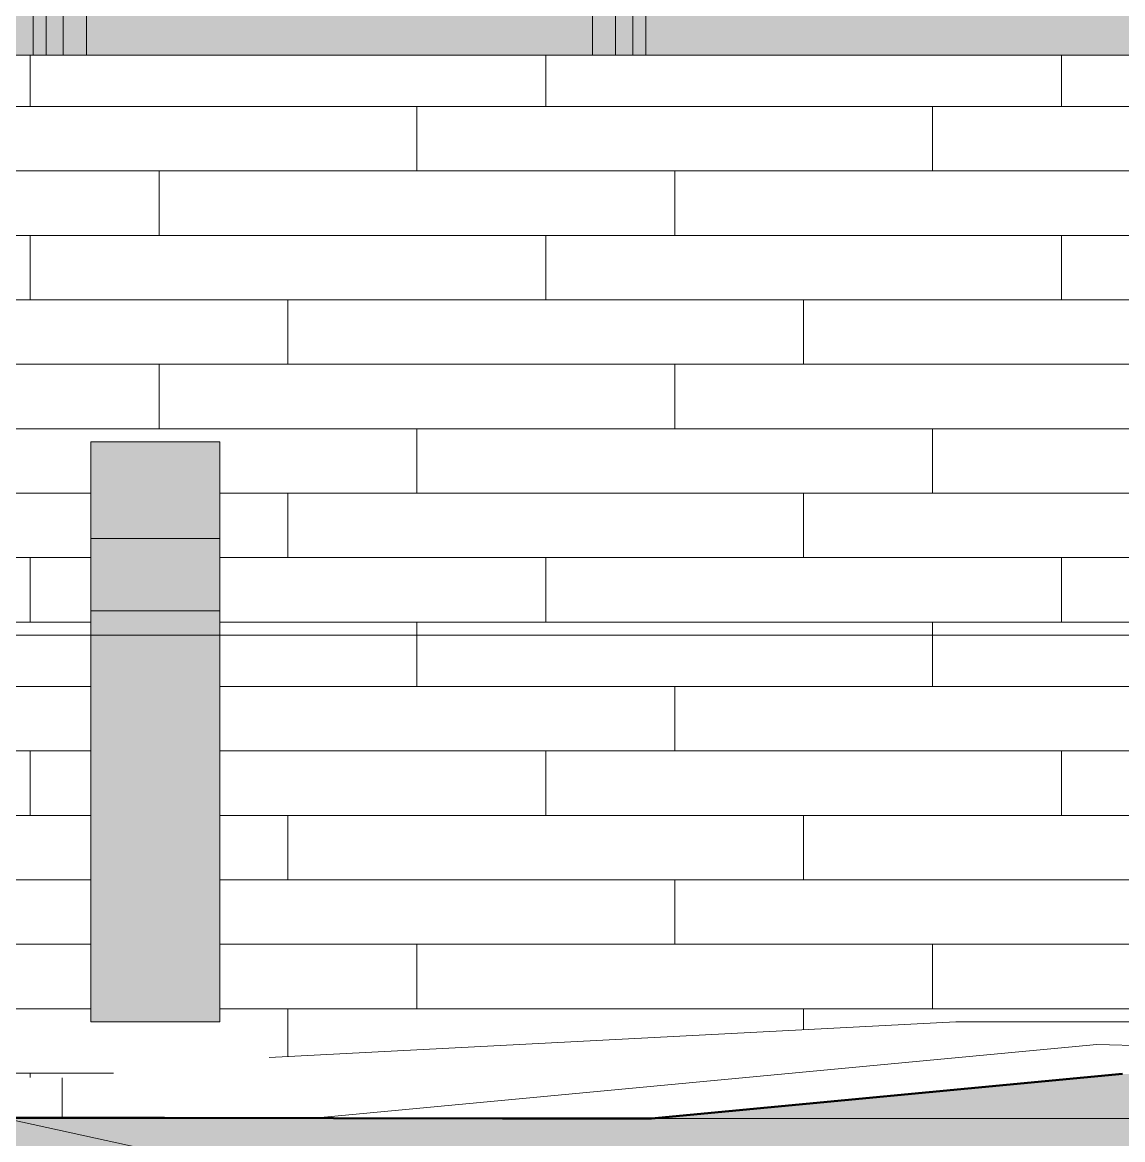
# Model space of a CAD drawing. Header units: inches. Extents: x 1750 to 8392, y -297 to 660.
# Drawn here: x 6838.2 to 6906.5, y -31.3 to 38 of the extents above; entities that cross this region are included whole.
import ezdxf

# ---------------------------------------------------------------- set-up
doc = ezdxf.new("R2010")
doc.units = ezdxf.units.IN
doc.header["$MEASUREMENT"] = 0
doc.linetypes.add('Grid Line 1_2_', pattern=[0.8749999999999999, 0.4999999999999999, -0.125, 0.125, -0.125])
for name, color, linetype, lineweight in [('0-4', 50, 'Continuous', 5), ('A-FLOR-LEVL-1', 51, 'Grid Line 1_2_', 9), ('A-GLAZ-1', 151, 'Continuous', 9), ('A-WALL-1', 113, 'Continuous', 9), ('A-WALL-PATT-1', 111, 'Continuous', 9), ('C-TOPO', 7, 'Continuous', 9), ('C-TOPO-1', 250, 'Continuous', 50), ('E-LITE-EQPM', 33, 'Continuous', 9), ('G-ANNO-TEXT', 231, 'Continuous', 9)]:
    doc.layers.add(name, color=color, linetype=linetype, lineweight=lineweight)

# ---------------------------------------------------------------- blocks, each defined once
blk = doc.blocks.new('CTR  - Topography_rvt-2-BUILDING ELEVATION - NORTH')
at = {"layer": 'C-TOPO'}
h = blk.add_hatch(dxfattribs=at)
h.set_pattern_fill('FP_39', color=256, style=0, pattern_type=2)
h.set_pattern_definition([(0, (12, 0), (24, 24), [24, -24]), (0, (12, 9), (24, 24), [24, -24]), (0, (12, 18), (24, 24), [24, -24]), (90, (15, 21), (-24, 24), [24, -24]), (90, (24, 21), (-24, 24), [24, -24]), (90, (33, 21), (-24, 24), [24, -24])])
h.paths.add_polyline_path([(-12266.26998847313, -238.7668701536264), (-9756.496706436006, -238.7668701536264), (-9756.496706436006, -5.969290113891474), (-9850.926527178737, -12.8000754413498), (-9884.02873552891, -17.9999999999959), (-9993.081956436006, -25.01451638347441), (-10043.15265093938, -28.41241304285915), (-10085.62315978362, -27.08236057904105), (-10085.62346197062, -27.08235736156859), (-10090.51734691987, -26.92914081199364), (-10093.88613431506, -27.24639327817783), (-10098.3845804983, -27.24639327817783), (-10127.62411873542, -29.99999999999931), (-10150.80545643601, -29.97968548082144), (-10171.39324925796, -29.94968057997562), (-10408.30070267418, -27.42954323953233), (-10466.25245643601, -27.55700736697588), (-10486.9498320487, -27.59909520345661), (-10517.53678747533, -27.23650604497845), (-10524.9613414491, -27.23926980793646), (-10534.89299721585, -27.1215362624905), (-10585.34842131052, -27.5352488954154), (-10642.58937642446, -27.25994412709303), (-10678.14875627489, -26.98436988889534), (-10823.03549742958, -29.94557442945449), (-10860.56120643601, -30), (-12280.07270643601, -30), (-12280.07270643601, -238.7668701536264), (-12266.58939610937, -238.7668701536264)], flags=0)
for p, q in [((-10108.73803710823, -24), (-10151.35425166774, -26.2224470581109)), ((-10078.72225680159, -24), (-10108.73803710823, -24)), ((-10148.58861608114, -29.98291633104509), (-10099.9907226551, -25.40620994567871)), ((-10099.9907226551, -25.40620994567871), (-10148.58861608114, -29.98291633104509)), ((-10030.78911319192, -27.5733988444997), (-10099.9907226551, -25.40620994567871)), ((-10030.78911319192, -27.5733988444997), (-10099.9907226551, -25.40620994567871)), ((-10164.18969726448, -29.96017912467971), (-10164.18969726449, -27.4946034218027)), ((-10164.18969726449, -27.4946034218027), (-10164.18969726448, -29.96017912467971)), ((-10098.38452148322, -27.24638271331787), (-10127.62426757697, -30)), ((-10136.86669921759, -30), (-10171.39379882697, -29.94968032836914)), ((-10140.27722248579, -30), (-10136.8666992176, -30)), ((-10127.62426757697, -30), (-10136.86669921759, -30)), ((-10127.62426757697, -30), (-10128.29647230766, -30))]:
    blk.add_line(p, q, dxfattribs=at)
at = {"layer": 'C-TOPO-1'}
for p, q in [((-10098.38458049829, -27.24639327817775), (-10127.62411873541, -30)), ((-10136.86669642219, -30), (-10171.39324925795, -29.94968057997549)), ((-10127.62411873541, -30), (-10136.86669642219, -30))]:
    blk.add_line(p, q, dxfattribs=at)
blk = doc.blocks.new('CTR - 1st Phase -Stairs _ Elevators_rvt-2-BUILDING ELEVATION - NORTH')
at = {"layer": 'A-FLOR-LEVL-1'}
for p, q in [((-12376.80906771182, 0), (-9659.778362595232, 0)), ((-12376.80906771182, -30), (-9659.778362595232, -30))]:
    blk.add_line(p, q, dxfattribs=at)
blk = doc.blocks.new('Window-Double_Hung-Andersen-400_Series-Tilt_Wash - 1st Floor-2636178-BUILDING ELEVATION - NORTH')
at = {"layer": 'A-GLAZ-1'}
for points in [[(-10164.12611485941, 36.00000000000345), (-10164.12611485941, 91.00000000000048), (-10129.85267735941, 91.00000000000082), (-10129.85267735941, 36.00000000000345), (-10127.97767735941, 36.00000000000345), (-10127.97767735941, 92.25000000000037), (-10166.00111485941, 92.25000000000037), (-10166.00111485941, 36.00000000000345), (-10164.60993596411, 36.00000000000345)], [(-10162.68861485941, 55.25000000000026), (-10131.29017735941, 55.25000000000026), (-10131.29017735941, 90.00000000000003), (-10162.68861485941, 90.00000000000003), (-10162.68861485941, 60.36437984637397)], [(-10131.29017735941, 36.00000000000345), (-10131.29017735941, 53.75000000000026), (-10162.68861485941, 53.75000000000026), (-10162.68861485941, 36.00000000000345), (-10143.93651882283, 36.00000000000345)]]:
    blk.add_hatch(color=256, dxfattribs=at).paths.add_polyline_path(points, flags=0)
h = blk.add_hatch(color=256, dxfattribs=at)
h.paths.add_polyline_path([(-10129.85267735941, 53.75000000000026), (-10129.85267735941, 91.00000000000082), (-10164.12611485941, 90.98975409836058), (-10164.12611485941, 53.75000000000026), (-10131.29017735941, 53.75000000000026)], flags=0)
h.paths.add_polyline_path([(-10160.66317518601, 55.25000000000026), (-10162.68861485941, 55.25000000000026), (-10162.68861485941, 90.00000000000003), (-10131.29017735941, 90.00000000000003), (-10131.29017735941, 55.25000000000026), (-10150.80545643601, 55.25000000000026)], flags=0)
h = blk.add_hatch(color=256, dxfattribs=at)
h.paths.add_polyline_path([(-10164.12611485941, 36.00000000000345), (-10162.68861485941, 36.00000000000345), (-10162.68861485941, 53.75000000000026), (-10164.12611485941, 53.75000000000026), (-10164.12611485941, 45.3934426229329)], flags=0)
h.paths.add_polyline_path([(-10129.85267735941, 36.00000000000345), (-10129.85267735941, 53.75000000000026), (-10131.29017735941, 53.75000000000026), (-10131.29017735941, 36.00000000000345), (-10130.36428450227, 36.00000000000345)], flags=0)
for p, q in [((-10127.9776773594, 92.25000000000003), (-10166.0011148594, 92.25000000000003)), ((-10166.0011148594, 92.25000000000003), (-10166.0011148594, 36.00000000000178)), ((-10166.0011148594, 92.25000000000003), (-10166.0011148594, 36.00000000000178)), ((-10127.9776773594, 92.25000000000003), (-10166.0011148594, 92.25000000000003)), ((-10127.9776773594, 36.0000000000021), (-10127.9776773594, 92.25000000000003)), ((-10127.9776773594, 92.25000000000003), (-10127.9776773594, 36.0000000000021)), ((-10165.1886148594, 91.31250000000003), (-10128.7901773594, 91.31250000000003)), ((-10165.1886148594, 36.00000000000184), (-10165.1886148594, 91.31250000000003)), ((-10164.1261148594, 36.00000000000165), (-10164.1261148594, 91.00000000000003)), ((-10164.1261148594, 91.00000000000003), (-10129.8526773594, 91.00000000000003)), ((-10129.8526773594, 91.00000000000003), (-10129.8526773594, 36.00000000000197)), ((-10128.7901773594, 36.00000000000216), (-10128.7901773594, 91.31250000000003)), ((-10162.6886148594, 55.25000000000016), (-10162.6886148594, 90.00000000000003)), ((-10162.6886148594, 90.00000000000003), (-10131.2901773594, 90.00000000000003)), ((-10131.2901773594, 90.00000000000003), (-10131.2901773594, 55.25000000000016)), ((-10131.2901773594, 55.25000000000016), (-10162.6886148594, 55.25000000000016)), ((-10164.1261148594, 53.75000000000004), (-10129.8526773594, 53.75000000000004)), ((-10162.6886148594, 36.00000000000178), (-10162.6886148594, 53.75000000000004)), ((-10131.2901773594, 53.75000000000004), (-10131.2901773594, 36.0000000000021))]:
    blk.add_line(p, q, dxfattribs=at)
blk = doc.blocks.new('Pathway_Cooper_McGraw-Edison _BSC-BRC_Round - Pathway_Cooper_McGraw-Edison _BSC-BRC_Round-V59-BUILDING ELEVATION - NORTH')
at = {"layer": 'E-LITE-EQPM'}
for points in [[(-12125.14779944524, 0.2807218274505007), (-12121.14779944524, 0.2807218274505167), (-12121.14779944524, 6.280721827450516), (-12125.14779944524, 6.2807218274505), (-12125.14779944524, 0.5381298463737297)], [(-12117.28409614008, 0.2807218274505327), (-12117.14779944524, 0.2807218274505327), (-12117.14779944524, 6.280721827450532), (-12121.14779944524, 6.280721827450516), (-12121.14779944524, 0.2807218274505167), (-12117.42034706101, 0.2807218274505274)], [(-12121.14779944524, -4.219278172549141), (-12121.14779944524, 0.2807218274505167), (-12125.14779944524, 0.2807218274505007), (-12125.14779944524, -4.219278172549157), (-12121.45953276096, -4.219278172549141)], [(-12117.28409614008, -4.219278172549125), (-12117.14779944524, -4.219278172549125), (-12117.14779944524, 0.2807218274505327), (-12121.14779944524, 0.2807218274505167), (-12121.14779944524, -4.219278172549141), (-12117.42034706101, -4.219278172549131)], [(-12125.14779944524, -29.71927817255052), (-12121.14779944524, -29.7192781725505), (-12121.14779944524, -4.219278172549141), (-12125.14779944524, -4.219278172549157), (-12125.14779944524, -23.39237015362609)], [(-12117.14779944524, -29.71927817255049), (-12117.14779944524, -4.219278172549125), (-12121.14779944524, -4.219278172549141), (-12121.14779944524, -29.7192781725505), (-12117.28409614008, -29.71927817255049)]]:
    blk.add_hatch(color=256, dxfattribs=at).paths.add_polyline_path(points, flags=0)
for p, q in [((-12125.14779944524, 6.2807218274505), (-12125.14779944524, 0.2807218274505007)), ((-12125.14779944523, 6.280721827450766), (-12121.14779944523, 6.280721827450782)), ((-12121.14779944523, 6.280721827450782), (-12117.14779944523, 6.280721827450798)), ((-12117.14779944524, 0.2807218274505327), (-12117.14779944524, 6.280721827450532)), ((-12121.14779944523, 0.2807218274507725), (-12125.14779944523, 0.2807218274507565)), ((-12125.14779944524, 0.2807218274505007), (-12125.14779944524, -4.219278172549498)), ((-12125.14779944523, 0.2807218274507565), (-12121.14779944523, 0.2807218274507725)), ((-12117.14779944523, 0.2807218274507885), (-12121.14779944523, 0.2807218274507725)), ((-12121.14779944523, 0.2807218274507725), (-12117.14779944523, 0.2807218274507885)), ((-12117.14779944524, -4.219278172549125), (-12117.14779944524, 0.2807218274505327)), ((-12121.14779944523, -4.219278172549221), (-12125.14779944523, -4.219278172549237)), ((-12125.14779944524, -4.219278172549498), (-12125.14779944524, -29.71927817255052)), ((-12125.14779944523, -4.219278172549237), (-12121.14779944523, -4.219278172549221)), ((-12117.14779944523, -4.219278172549205), (-12121.14779944523, -4.219278172549221)), ((-12121.14779944523, -4.219278172549221), (-12117.14779944523, -4.219278172549205)), ((-12117.14779944524, -29.71927817255049), (-12117.14779944524, -4.219278172549125)), ((-12121.14779944523, -29.71927817255043), (-12125.14779944523, -29.71927817255045)), ((-12117.14779944523, -29.71927817255042), (-12121.14779944523, -29.71927817255043))]:
    blk.add_line(p, q, dxfattribs=at)

msp = doc.modelspace()

# ---------------------------------------------------------------- hatches: boundary and pattern name
at = {"layer": 'A-WALL-PATT-1'}
h = msp.add_hatch(dxfattribs=at)
h.set_pattern_fill('FP_52', color=256, style=0, pattern_type=2)
h.set_pattern_definition([(0, (5577.889621914886, -29.2), (0, 4), []), (90, (5577.889621914886, -29.2), (-7.999999999999999, 8), [4, -28]), (90, (5593.889621914886, -25.2), (-7.999999999999999, 8), [4, -28])])
h.paths.add_polyline_path([(6038.689226885346, 75.49999809265135), (6065.455665478876, 68.49788818392675), (6040.811368603876, 74.94384151607834)], flags=0)
h.paths.add_polyline_path([(5947.163040478876, -15.00000000000034), (5991.764225805502, -15), (5991.764225805502, 35.99999999999999), (5995.214225805466, 35.99999999999999), (5995.214225805466, 92.00000000002647), (6031.339225805465, 92.00000000002647), (6031.339225805465, 73.58443548688739), (6038.689226885346, 75.49999809265135), (6077.68922580549, 65.23841857910121), (6077.68922580549, 56.81866264343261), (6047.420958276734, 71.29012298583983), (6077.580097807131, 56.74934005737304), (6054.952680719571, 50.79567718505859), (6041.412628826616, 71.29012298583983), (6054.689224851803, 50.76696395874023), (6031.339225805465, 50.76696395874023), (6031.339225805465, 35.99999999999999), (6109.090007055465, 35.99999999999999), (6109.09000705546, 92.25000000000033), (6147.113444555473, 92.25000000000033), (6147.113444555465, 13.93749999999977), (6130.414225805504, 13.93749999999977), (6130.414225805504, -0.7499999999999999), (6181.587606290999, -0.7106305456703693), (6184.389225805478, -0.2477896584373411), (6184.35889571959, 10.5685474471561), (6184.23970675264, 10.74221176265632), (6184.164781435762, 10.9444481414173), (6184.139225805478, 11.38226245894907), (6184.164781435762, 35.37850087545723), (6184.23970675264, 35.58073725421888), (6184.456213103587, 35.83788992505196), (6184.63922580548, 35.94554699101888), (6184.777965338501, 35.9836233530151), (6185.000486272458, 35.98362335301544), (6185.200970706408, 35.91695262846974), (6185.33971023943, 35.82290096712278), (6185.419555891369, 35.75440156970784), (6185.538744858315, 35.58073725421888), (6185.613670175197, 35.37850087540811), (6185.639225805478, 35.16147450843743), (6185.613670175197, 10.94444814141559), (6185.53874485833, 10.74221176265632), (6185.38922580548, 10.46447808209598), (6185.38922580548, -0.0825848956773143), (6185.890007055466, 0), (6781.089559415999, 0), (6781.380422768249, -0.7499999999999999), (6781.589225805488, -0.7192685925003842), (6781.558895719611, 10.56854744715576), (6781.43970675265, 10.74221176265598), (6781.364781435783, 10.9444481414173), (6781.339225805486, 11.37850087545757), (6781.36478143577, 35.37850087545757), (6781.43970675265, 35.58073725421854), (6781.656213103595, 35.83788992505298), (6781.839225805488, 35.94554699101922), (6781.97796533851, 35.9836233530151), (6782.200486272468, 35.98362335301476), (6782.400970706418, 35.9169526284694), (6782.53971023944, 35.82290096712176), (6782.619555891377, 35.75440156970648), (6782.738744858325, 35.58073725421854), (6782.813670175205, 35.37850087540777), (6782.839225805486, 35.16147450843743), (6782.813670175217, 10.9444481414173), (6782.738744858325, 10.74221176265394), (6782.589225805488, 10.45882727968114), (6782.589225805488, -0.7499999999999999), (6836.564225805512, -0.7499999999999999), (6836.520475805473, 0.5000000000288763), (6801.426725805475, 0.538129846373863), (6801.426725805453, 92.00000000002886), (6837.551725805479, 92.0000000000292), (6837.551725805477, 36.0000000000034), (6838.877507055477, 36.0000000000034), (6838.877507055475, 92.25000000000033), (6876.900944555477, 92.25000000000033), (6876.900944555477, 36.0000000000034), (6915.490007055478, 36.0000000000034), (6915.490007055478, 92.25000000000033), (6953.513444555478, 92.24999999999999), (6953.513444555478, 70.38987429191376), (6973.089226885326, 75.49999809265067), (6995.789225805465, 69.56783851643125), (6995.789225805465, 108.3749999999874), (5577.889225805513, 108.3749999999874), (5577.889225805513, -0.5520833333338259), (5704.389225805475, -0.5520833333338259), (5704.389225805475, 0), (5609.889225805455, 0), (5609.889225805455, 92.99999999999999), (5840.289225805445, 92.99999999999999), (5840.289225805445, 0), (5718.459056410218, 0), (5718.459056410218, -1.048907445804389), (5741.886938739211, -3), (5777.909651672951, -3), (5922.00050340798, -15), (5943.764225805477, -15)], flags=0)
h.paths.add_polyline_path([(5705.864225805453, 0), (5710.459056410218, -0.3826611238204122), (5710.459056410218, 0)], flags=0)
h.paths.add_polyline_path([(5705.648931103877, -0.5520833333338259), (5705.864217619139, -0.5520833333338259), (5705.864225805453, 0), (5705.389225805475, 0), (5705.389225805475, -0.5520833333338259)], flags=0)
h.paths.add_polyline_path([(6613.814225805474, 7.999999999999885), (6613.251725805474, 7.999999999999885), (6613.251725805474, 53.00000000000022), (6642.251725805472, 53.00000000000022), (6642.251725805472, 7.999999999999885), (6617.487915478878, 7.999999999999885)], flags=0)
h.paths.add_polyline_path([(6230.251725805469, 7.999999999999885), (6230.251725805469, 53.00000000000056), (6259.251725805469, 53.00000000000056), (6259.251725805469, 7.999999999999885), (6230.814225805469, 7.999999999999885)], flags=0)
h.paths.add_polyline_path([(6339.677507055469, 13.93749999999943), (6339.677507055463, 92.25000000000033), (6377.700944555461, 92.25000000000033), (6377.700944555472, 13.93749999999977), (6340.490007055467, 13.93749999999977)], flags=0)
h.paths.add_polyline_path([(6531.113444555473, 13.93749999999977), (6493.090007055471, 13.93749999999977), (6493.090007055469, 92.25000000000033), (6531.113444555469, 92.25000000000033), (6531.113444555473, 14.68749999999977)], flags=0)
h.paths.add_polyline_path([(6531.865007055472, 13.93749999999977), (6531.865007055474, 92.25000000000033), (6569.888444555472, 92.25000000000033), (6569.888444555472, 13.93749999999977), (6532.67750705547, 13.93749999999977)], flags=0)
h.paths.add_polyline_path([(6185.890007055466, 13.93749999999977), (6185.890007055459, 92.25000000000033), (6223.91344455547, 92.25000000000033), (6223.913444555468, 13.93749999999977), (6186.702507055466, 13.93749999999977)], flags=0)
h.paths.add_polyline_path([(6725.740007055474, 13.93749999999977), (6723.865007055474, 13.93749999999977), (6723.865007055474, 92.25000000000033), (6761.888444555476, 92.25000000000033), (6761.888444555476, 13.93749999999977), (6725.922821728876, 13.93749999999977)], flags=0)
h.paths.add_polyline_path([(5936.515007055532, 13.93749999999977), (5936.515007055532, 92.25000000000033), (5974.53844455553, 92.25000000000033), (5974.53844455553, 13.93749999999977), (5937.305321728876, 13.93749999999977)], flags=0)
h.paths.add_polyline_path([(6416.10094455547, 13.93749999999977), (6378.07750705547, 13.97075149988359), (6378.077507055476, 92.25000000000033), (6416.100944555472, 92.25000000000033), (6416.10094455547, 14.96874999999977)], flags=0)
h.paths.add_polyline_path([(6953.513444555478, 36.0000000000034), (6995.789225805465, 36.0000000000034), (6995.789225805465, 52.48924297543021), (6989.35268071955, 50.7956771850579), (6975.812628826598, 71.29012298583915), (6989.089224851783, 50.76696395873955), (6957.107798720124, 50.7956771850579), (6970.317763106163, 71.29012298583915), (6956.825768030341, 50.7956771850579), (6953.513444555478, 51.66720744694407), (6953.513444555478, 48.39912984637385)], flags=0)
h.paths.add_polyline_path([(6031.339225805465, 64.13826098829098), (6035.917763106181, 71.29012298583983), (6031.339225805465, 64.33528909885375)], flags=0)
h.paths.add_polyline_path([(6995.789225805465, 64.55552945350097), (6995.789225805465, 64.62650306044428), (6981.820958276716, 71.29012298583915), (6994.2290582354, 65.30774116516044)], flags=0)
h.paths.add_polyline_path([(6953.513444555478, 66.0618276649211), (6963.266499643551, 70.79482882700164), (6953.513444555478, 66.12303311169943)], flags=0)
h.paths.add_polyline_path([(6995.789225805465, 69.52723269980912), (6995.789225805465, 69.55093560667454), (6989.089224851783, 71.29012298583915)], flags=0)
h.paths.add_polyline_path([(6790.949968157987, 85.70215134332805), (6790.568386652427, 85.71494574252482), (6790.760992957268, 85.70215134332805), (6790.948751668069, 85.70215134332805)], flags=0)
h.paths.add_polyline_path([(6786.963536607529, 77.38397456910626), (6786.481674453842, 77.38397456910626), (6786.481674453842, 77.97813338207708), (6786.727876392097, 77.97813338207708), (6786.784184362181, 79.23827610227055), (6786.799862675927, 79.41769599301891), (6787.180042958475, 81.15413361388572), (6787.441454790329, 81.95442841662235), (6788.26050310883, 82.89544405563844), (6789.027613772554, 83.40622237374417), (6789.027613772585, 83.65622237376577), (6789.221757972062, 83.65622237376577), (6789.280263638895, 83.72377889875473), (6789.095170297574, 83.72377889875473), (6789.124685872324, 85.22377889875439), (6789.280263638895, 85.22377889875439), (6789.187716968234, 85.29133542374335), (6789.027613772585, 85.29133542374335), (6789.027613772585, 85.54133542374346), (6789.124685872324, 85.54133542374346), (6789.221757972062, 85.63818471138471), (6789.87079157048, 85.72711764226868), (6789.725634080776, 85.71015546969225), (6789.708213040867, 85.74397658020631), (6789.682372943924, 85.76093430240415), (6789.586446535346, 85.74397658020631), (6789.577724091785, 85.81422134923194), (6789.53310584521, 85.83203404023526), (6789.577724091785, 85.92745569136126), (6789.885172030083, 87.83048218063287), (6789.351725805474, 88.05144284166316), (6788.885735547805, 88.40900974250802), (6788.528168646959, 88.8750000001787), (6788.303392696323, 89.41765714869722), (6788.226725805474, 90.000000000177), (6788.303392696323, 90.58234285165882), (6788.528168646959, 91.12500000017768), (6788.885735547805, 91.59099025784734), (6789.475919810713, 92.00000000002886), (6789.997993603878, 92.18697371016218), (6790.476725805474, 92.25000000017802), (6791.059068656954, 92.17333310932848), (6791.601725805474, 91.94855715869288), (6792.067716063142, 91.59099025784768), (6792.42528296399, 91.12500000017768), (6792.650058914624, 90.58234285165882), (6792.726725805474, 90.00000000018109), (6792.650058914624, 89.41765714869722), (6792.42528296399, 88.8750000001787), (6792.067716063142, 88.40900974250802), (6791.601725805474, 88.05144284166316), (6791.068895968989, 87.82666689102722), (6791.420345765742, 85.8641325614676), (6791.418414175059, 85.79935100939552), (6791.321865103979, 85.79669841030896), (6791.321865103979, 85.75100734037288), (6791.321865103979, 85.70820346619006), (6790.974489253829, 85.70698075047493), (6791.167503559427, 85.70195565208176), (6791.765734642715, 85.61862439145385), (6791.858281313376, 85.54133542374346), (6791.925837838366, 85.54133542374346), (6791.925837838366, 85.29133542374335), (6791.731693638889, 85.29133542374335), (6791.673187972056, 85.22377889875439), (6791.858281313376, 85.22377889875439), (6791.828765738626, 83.72377889875473), (6791.673187972056, 83.72377889875473), (6791.769902730362, 83.65622237376577), (6791.925837838366, 83.65622237376577), (6791.925837838366, 83.40622237376566), (6792.801878352509, 82.81133623896311), (6793.521273145625, 81.92602943227301), (6793.910171099245, 80.66195218801828), (6794.153588934712, 79.41769599550865), (6794.225575218854, 77.97813338209856), (6794.471777157109, 77.97813338207742), (6794.471777157109, 77.38397456910626), (6787.180042958475, 77.38397456910626)], flags=0)
h.paths.add_polyline_path([(5600.367155657963, 85.70215134332805), (5599.985574152404, 85.71494574252516), (5600.178180457246, 85.70215134332805), (5600.365939168045, 85.70215134332805)], flags=0)
h.paths.add_polyline_path([(5602.373593352204, 77.38397456910626), (5595.898861953818, 77.38397456910626), (5595.898861953818, 77.97813338207708), (5596.145063892072, 77.97813338207708), (5596.201371862157, 79.23827610227055), (5596.217050175903, 79.41769599301891), (5596.59723045845, 81.1541336138864), (5596.906115419308, 82.01132301295705), (5597.677690608805, 82.89544405563844), (5598.444801272561, 83.40622237376566), (5598.444801272561, 83.65622237376577), (5598.638945472039, 83.65622237376577), (5598.697451138871, 83.72377889875473), (5598.51235779755, 83.72377889875473), (5598.5418733723, 85.22377889875439), (5598.697451138871, 85.22377889875439), (5598.604904468211, 85.29133542374335), (5598.444801272561, 85.29133542374335), (5598.444801272561, 85.54133542374346), (5598.5418733723, 85.54133542374346), (5598.638945472039, 85.63818471138471), (5599.287979070457, 85.72711764226902), (5599.142821580752, 85.71015546969225), (5599.125400540845, 85.74397658020631), (5599.099560443901, 85.76093430240381), (5599.003634035322, 85.74397658020631), (5598.994911591763, 85.81422134923194), (5598.950293345186, 85.83203404023662), (5598.994911591763, 85.92745569136126), (5599.30235953006, 87.83048218063321), (5598.76891330545, 88.05144284166316), (5598.30292304778, 88.40900974250802), (5597.945356146935, 88.87500000017836), (5597.720580196301, 89.41765714869688), (5597.64391330545, 90.000000000177), (5597.720580196301, 90.58234285165848), (5597.945356146935, 91.12500000017802), (5598.30292304778, 91.59099025784734), (5598.76891330545, 91.94855715869322), (5599.311570453969, 92.17333310932814), (5599.89391330545, 92.25000000017802), (5600.476256156928, 92.17333310932882), (5601.01891330545, 91.94855715869254), (5601.48490356312, 91.59099025784734), (5601.842470463966, 91.12500000017802), (5602.067246414599, 90.58234285165848), (5602.142884228877, 89.99218338755894), (5602.067246414599, 89.41765714869653), (5601.842470463966, 88.87500000017768), (5601.48490356312, 88.40900974250802), (5601.01891330545, 88.05144284166316), (5600.486083468966, 87.82666689102722), (5600.837533265718, 85.86413256146794), (5600.835601675035, 85.79935100939552), (5600.739052603954, 85.79669841030828), (5600.739052603954, 85.75100734037322), (5600.739052603954, 85.70820346619006), (5600.391676753805, 85.70698075047527), (5600.584691059403, 85.70195565208176), (5601.182922142692, 85.61862439145385), (5601.275468813352, 85.54133542374346), (5601.343025338341, 85.54133542374346), (5601.343025338341, 85.29133542374335), (5601.148881138864, 85.29133542374335), (5601.090375472031, 85.22377889875439), (5601.275468813352, 85.22377889875439), (5601.245953238602, 83.72377889875473), (5601.090375472031, 83.72377889875473), (5601.187090230338, 83.65622237376577), (5601.343025338341, 83.65622237376577), (5601.343025338341, 83.40622237376566), (5602.219065852485, 82.81133623896311), (5602.938460645602, 81.92602943227404), (5603.327358599223, 80.66195218801964), (5603.57077643469, 79.41769599550865), (5603.64276271883, 77.97813338208799), (5603.888964657084, 77.97813338207742), (5603.888964657084, 77.38397456910626), (5602.501497883291, 77.38397456910626)], flags=0)
h.paths.add_polyline_path([(6042.762468157976, 85.70215134332805), (6042.38088665242, 85.71494574252516), (6042.573492957261, 85.70215134332805), (6042.76125166806, 85.70215134332805)], flags=0)
h.paths.add_polyline_path([(6038.689226885346, 77.38397456910626), (6038.294174453833, 77.38397456910626), (6038.294174453833, 77.97813338207708), (6038.540376392086, 77.97813338207708), (6038.59668436217, 79.23827610227055), (6038.612362675916, 79.41769599301891), (6038.992542958464, 81.15413361388504), (6039.301427919323, 82.01132301295705), (6040.073003108819, 82.89544405563844), (6040.840113772576, 83.40622237376566), (6040.840113772574, 83.65622237376577), (6041.034257972053, 83.65622237376577), (6041.092763638884, 83.72377889875473), (6040.907670297565, 83.72377889875473), (6040.937185872315, 85.22377889875439), (6041.092763638884, 85.22377889875439), (6041.000216968225, 85.29133542374335), (6040.840113772574, 85.29133542374335), (6040.840113772574, 85.54133542374346), (6040.937185872315, 85.54133542374346), (6041.034257972053, 85.63818471138471), (6041.683291570471, 85.72711764226868), (6041.538134080765, 85.7101554696926), (6041.520713040858, 85.74397658020631), (6041.494872943915, 85.76093430240415), (6041.398946535337, 85.74397658020631), (6041.390224091776, 85.81422134923194), (6041.345605845199, 85.83203404023662), (6041.390224091776, 85.92745569136126), (6041.697672030074, 87.83048218063253), (6041.164225805464, 88.05144284166316), (6040.698235547794, 88.40900974250802), (6040.340668646948, 88.87500000017802), (6040.115892696314, 89.41765714869653), (6040.039225805464, 90.000000000177), (6040.115892696314, 90.58234285165882), (6040.340668646948, 91.12500000017768), (6040.811368603876, 91.6778003050117), (6041.2884198107, 92.00000000002647), (6041.706882953984, 92.1733331093278), (6042.289225805464, 92.25000000017802), (6042.871568656943, 92.17333310932848), (6043.414225805464, 91.94855715869288), (6043.880216063135, 91.59099025784734), (6044.237782963979, 91.12500000017768), (6044.462558914613, 90.58234285165985), (6044.539225805464, 90.00000000017666), (6044.462558914614, 89.41765714869722), (6044.237782963979, 88.8750000001787), (6043.880216063135, 88.40900974250802), (6043.414225805464, 88.05144284166316), (6042.88139596898, 87.82666689102722), (6043.232845765731, 85.86413256146794), (6043.23091417505, 85.79935100939552), (6043.134365103972, 85.79669841030896), (6043.134365103968, 85.75100734037322), (6043.134365103968, 85.70820346619006), (6042.786989253818, 85.70698075047527), (6042.980003559416, 85.70195565208176), (6043.578234642708, 85.61862439145385), (6043.670781313367, 85.54133542374346), (6043.738337838357, 85.54133542374346), (6043.738337838357, 85.29133542374335), (6043.544193638878, 85.29133542374335), (6043.485687972046, 85.22377889875439), (6043.670781313367, 85.22377889875439), (6043.641265738615, 83.72377889875473), (6043.485687972046, 83.72377889875473), (6043.582402730353, 83.65622237376577), (6043.738337838357, 83.65622237376577), (6043.738337838357, 83.40622237376566), (6044.614378352499, 82.81133623896311), (6045.333773145616, 81.92602943227472), (6045.740227978877, 80.57220832774713), (6045.966088934703, 79.41769599550865), (6046.038075218845, 77.97813338207742), (6046.284277157098, 77.97813338207742), (6046.284277157098, 77.38397456910626), (6038.776036607518, 77.38397456910626)], flags=0)
h.paths.add_polyline_path([(6434.51335612509, 85.70215134333044), (6434.131774619533, 85.7149457425272), (6434.324380924374, 85.70215134333044), (6434.512139635173, 85.70215134333044)], flags=0)
h.paths.add_polyline_path([(6430.759169916368, 77.3839745691083), (6430.045062420946, 77.3839745691083), (6430.045062420946, 77.9781333820798), (6430.291264359199, 77.97813338207946), (6430.347572329285, 79.23827610227293), (6430.363250643031, 79.4176959930213), (6430.743430925577, 81.15413361388742), (6431.004842757433, 81.95442841662474), (6431.823891075932, 82.89544405564082), (6432.591001739689, 83.40622237376805), (6432.591001739689, 83.65622237376782), (6432.785145939168, 83.65622237376782), (6432.843651605999, 83.72377889875678), (6432.658558264679, 83.72377889875678), (6432.688073839428, 85.22377889875712), (6432.843651605999, 85.22377889875712), (6432.751104935338, 85.29133542374574), (6432.591001739689, 85.29133542374574), (6432.591001739689, 85.54133542374585), (6432.688073839428, 85.54133542374585), (6432.785145939168, 85.63818471138676), (6433.434179537586, 85.72711764227141), (6433.28902204788, 85.71015546969464), (6433.271601007971, 85.7439765802087), (6433.245760911028, 85.7609343024062), (6433.14983450245, 85.7439765802087), (6433.141112058889, 85.81422134923467), (6433.096493812314, 85.83203404023799), (6433.141112058889, 85.9274556913633), (6433.448559997187, 87.83048218063492), (6432.915113772578, 88.05144284166487), (6432.449123514907, 88.4090097425104), (6432.091556614063, 88.87500000018007), (6431.866780663428, 89.4176571486996), (6431.790113772577, 90.00000000017972), (6431.866780663428, 90.58234285166019), (6432.091556614063, 91.12500000018007), (6432.449123514907, 91.59099025784973), (6432.915113772577, 91.94855715869492), (6433.457770921095, 92.17333310933053), (6434.040113772504, 92.25000000000033), (6434.622456624058, 92.17333310933087), (6435.165113772577, 91.94855715869458), (6435.631104030248, 91.59099025785007), (6435.988670931092, 91.12500000017904), (6436.213446881726, 90.58234285166189), (6436.290113772577, 90.00000000017938), (6436.213446881728, 89.4176571486996), (6435.988670931092, 88.87500000017904), (6435.631104030248, 88.4090097425104), (6435.120118603878, 88.03280523254749), (6434.632283936093, 87.8266668910296), (6434.983733732844, 85.86413256146965), (6434.981802142163, 85.79935100939723), (6434.885253071085, 85.79669841031101), (6434.885253071083, 85.75100734037493), (6434.885253071083, 85.70820346619244), (6434.537877220931, 85.70698075047731), (6434.730891526529, 85.70195565208381), (6435.329122609821, 85.61862439145624), (6435.42166928048, 85.54133542374585), (6435.48922580547, 85.54133542374585), (6435.48922580547, 85.29133542374574), (6435.295081605991, 85.29133542374574), (6435.23657593916, 85.22377889875678), (6435.42166928048, 85.22377889875678), (6435.39215370573, 83.72377889875678), (6435.23657593916, 83.72377889875678), (6435.333290697467, 83.65622237376782), (6435.48922580547, 83.65622237376782), (6435.48922580547, 83.40622237376805), (6436.365266319612, 82.8113362389655), (6437.084661112729, 81.92602943227676), (6437.473559066349, 80.66195218802203), (6437.716976901818, 79.41769599551104), (6437.788963185958, 77.97813338210095), (6438.035165124213, 77.9781333820798), (6438.035165124213, 77.3839745691083), (6431.010129100578, 77.3839745691083)], flags=0)
h = msp.add_hatch(dxfattribs=at)
h.set_pattern_fill('FP_41', color=256, style=0, pattern_type=2)
h.set_pattern_definition([(0, (6838.689621914886, 0.8), (0, 4), []), (90, (6838.689621914886, 0.8), (-7.999999999999999, 8), [4, -28]), (90, (6854.689621914886, 4.8), (-7.999999999999999, 8), [4, -28])])
h.paths.add_polyline_path([(6961.72586686509, -28.41240978240966), (6961.725970975507, -28.4124064476656), (6960.16594259846, -28.36355126433761)], flags=0)
h.paths.add_polyline_path([(6840.688924650405, -27.49460342180168), (6855.033033365367, -26.14376987048615), (6896.140584806653, -24), (6924.147298077911, -24), (6994.349265112336, -26.19853158455214), (7019.858358244166, -24.4674355789092), (7065.689225805483, -21.53243614995631), (7065.689225805483, 36.0000000000034), (6836.564225805512, 36.0000000000034), (6836.564225805512, -27.41951307700174)], flags=0)
h.paths.add_polyline_path([(6842.994954795089, -24), (6842.459056410227, -24), (6842.459056410227, 11.99999999999966), (6850.459056410225, 11.99999999999966), (6850.459056410225, -24), (6843.630629285481, -24)], flags=0)

# ---------------------------------------------------------------- linework, layer by layer
at = {"layer": 'A-FLOR-LEVL-1'}
for p, q in [((4628.819554203659, 5.332440543106702e-27), (7344.350259319655, 5.33244054310667e-27)), ((4628.819554203659, -30), (7344.350259319655, -30))]:
    msp.add_line(p, q, dxfattribs=at)
at = {"layer": 'A-WALL-1'}
msp.add_line((7065.68922580549, 36.00000000000352), (6836.564225805521, 36.00000000000188), dxfattribs=at)
at = {"layer": 'G-ANNO-TEXT'}
msp.add_line((6796.856397360498, -21.2427553803627), (7131.736168976951, -94.12928249732103), dxfattribs=at)

# ---------------------------------------------------------------- block references
at = {"layer": '0-4'}
for name in ['CTR - 1st Phase -Stairs _ Elevators_rvt-2-BUILDING ELEVATION - NORTH', 'CTR  - Topography_rvt-2-BUILDING ELEVATION - NORTH']:
    msp.add_blockref(name, (17004.87862191489, 0), dxfattribs=at)
at = {"layer": 'A-GLAZ-1'}
msp.add_blockref('Window-Double_Hung-Andersen-400_Series-Tilt_Wash - 1st Floor-2636178-BUILDING ELEVATION - NORTH', (17004.87862191489, 0), dxfattribs=at)
at = {"layer": 'E-LITE-EQPM'}
msp.add_blockref('Pathway_Cooper_McGraw-Edison _BSC-BRC_Round - Pathway_Cooper_McGraw-Edison _BSC-BRC_Round-V59-BUILDING ELEVATION - NORTH', (18967.60685585661, 5.719278172466955), dxfattribs=at)

doc.saveas('drawing.dxf')
